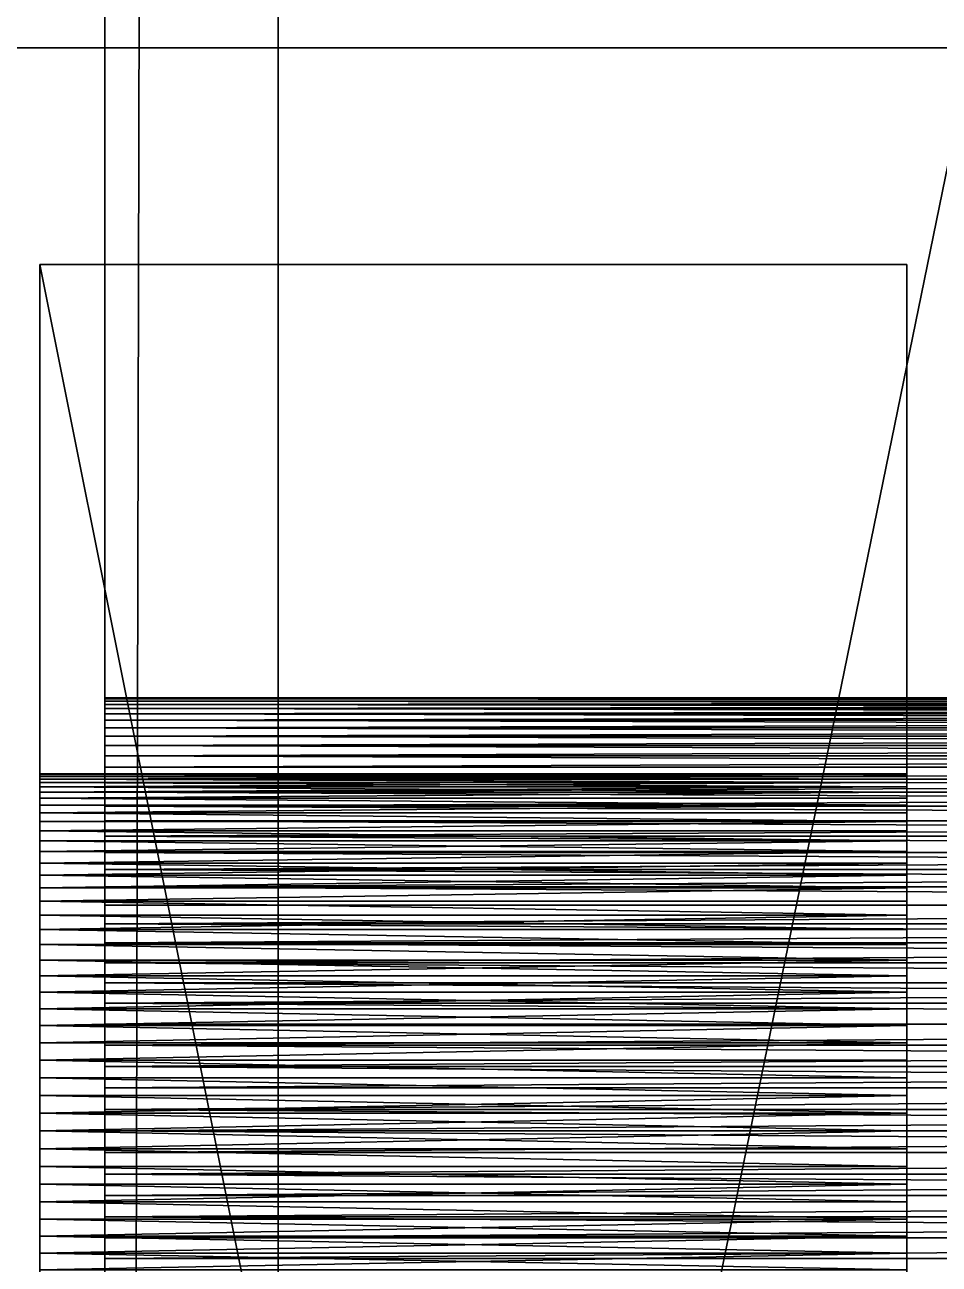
# Model space of a CAD drawing. Header units: millimetres. Extents: x 0 to 520, y -2 to 382.
# Drawn here: x 9.63 to 13.85, y 75.38 to 81.11 of the extents above; entities that cross this region are included whole.
import ezdxf

# ---------------------------------------------------------------- set-up
doc = ezdxf.new("R2010")
doc.units = ezdxf.units.MM

msp = doc.modelspace()

# ---------------------------------------------------------------- linework, layer by layer
at = {"layer": 'BRASS', "color": 52}
for points in [[(0, 380, 98), (10, 10, 98), (10, 370, 98)], [(0, 380, 98), (0, 0, 98), (10, 10, 98)], [(20.5, 20.5, 90), (0, 380, 90), (20.5, 359.5, 90)], [(0, 0, 90), (0, 380, 90), (20.5, 20.5, 90)], [(10, 10, 98), (10, 10, 102.2), (10, 370, 98)], [(10, 370, 98), (10, 10, 102.2), (10, 370, 102.2)], [(10, 370, 102.2), (10, 10, 102.2), (10.8, 369.2, 102.2)], [(10.8, 369.2, 102.2), (10, 10, 102.2), (10.8, 10.8, 102.2)], [(10.8, 10.8, 102.2), (10.8, 10.8, 103), (10.8, 369.2, 102.2)], [(10.8, 369.2, 102.2), (10.8, 10.8, 103), (10.8, 369.2, 103)], [(509.2, 369.2, 103), (10.8, 369.2, 103), (10.8, 10.8, 103)], [(509.2, 369.2, 103), (10.8, 10.8, 103), (509.2, 10.8, 103)], [(9.7, 80, 69), (9.7, 77.1223, 70.7905), (9.7, 77.1812, 70.8479)], [(9.7, 77.1812, 70.8479), (9.7, 77.2371, 70.9082), (9.7, 80, 69)], [(9.7, 80, 69), (9.7, 77.0606, 70.736), (9.7, 77.1223, 70.7905)], [(9.7, 77.2371, 70.9082), (9.7, 77.29, 70.9712), (9.7, 80, 69)], [(9.7, 80, 69), (9.7, 76.9963, 70.6847), (9.7, 77.0606, 70.736)], [(9.7, 77.29, 70.9712), (9.7, 77.3397, 71.0368), (9.7, 80, 69)], [(9.7, 80, 69), (9.7, 76.9295, 70.6367), (9.7, 76.9963, 70.6847)], [(9.7, 77.3397, 71.0368), (9.7, 77.386, 71.1048), (9.7, 80, 69)], [(9.7, 80, 69), (9.7, 76.8604, 70.5921), (9.7, 76.9295, 70.6367)], [(9.7, 77.386, 71.1048), (9.7, 77.4289, 71.175), (9.7, 80, 69)], [(9.7, 80, 69), (9.7, 76.7891, 70.5509), (9.7, 76.8604, 70.5921)], [(9.7, 77.4289, 71.175), (9.7, 77.4683, 71.2473), (9.7, 80, 69)], [(9.7, 80, 69), (9.7, 76.7159, 70.5134), (9.7, 76.7891, 70.5509)], [(9.7, 77.4683, 71.2473), (9.7, 77.504, 71.3214), (9.7, 80, 69)], [(9.7, 80, 69), (9.7, 76.6409, 70.4796), (9.7, 76.7159, 70.5134)], [(9.7, 77.504, 71.3214), (9.7, 77.5359, 71.3972), (9.7, 80, 69)], [(9.7, 80, 69), (9.7, 76.5643, 70.4495), (9.7, 76.6409, 70.4796)], [(9.7, 77.5359, 71.3972), (9.7, 77.5641, 71.4745), (9.7, 80, 69)], [(9.7, 80, 69), (9.7, 76.4863, 70.4233), (9.7, 76.5643, 70.4495)], [(9.7, 77.5641, 71.4745), (9.7, 77.5883, 71.5531), (9.7, 80, 69)], [(9.7, 80, 69), (9.7, 76.4071, 70.401), (9.7, 76.4863, 70.4233)], [(9.7, 77.5883, 71.5531), (9.7, 77.6086, 71.6328), (9.7, 80, 69)], [(9.7, 80, 69), (9.7, 76.3269, 70.3827), (9.7, 76.4071, 70.401)], [(9.7, 77.6086, 71.6328), (9.7, 77.6249, 71.7135), (9.7, 80, 69)], [(9.7, 80, 69), (9.7, 76.2459, 70.3684), (9.7, 76.3269, 70.3827)], [(9.7, 77.6249, 71.7135), (9.7, 77.6372, 71.7948), (9.7, 80, 69)], [(9.7, 80, 69), (9.7, 76.1643, 70.3582), (9.7, 76.2459, 70.3684)], [(9.7, 77.6372, 71.7948), (9.7, 77.6454, 71.8767), (9.7, 80, 69)], [(9.7, 80, 69), (9.7, 76.0822, 70.3521), (9.7, 76.1643, 70.3582)], [(9.7, 77.6454, 71.8767), (9.7, 77.6495, 71.9589), (9.7, 80, 69)], [(9.7, 80, 69), (9.7, 76, 70.35), (9.7, 76.0822, 70.3521)], [(9.7, 77.6495, 71.9589), (9.7, 77.6495, 72.0411), (9.7, 80, 69)], [(9.7, 80, 69), (9.7, 75.9178, 70.3521), (9.7, 76, 70.35)], [(9.7, 77.6495, 72.0411), (9.7, 77.6454, 72.1233), (9.7, 80, 69)], [(9.7, 80, 69), (9.7, 75.8357, 70.3582), (9.7, 75.9178, 70.3521)], [(9.7, 77.6454, 72.1233), (9.7, 77.6372, 72.2052), (9.7, 80, 69)], [(9.7, 80, 69), (9.7, 75.7541, 70.3684), (9.7, 75.8357, 70.3582)], [(9.7, 77.6372, 72.2052), (9.7, 77.6249, 72.2865), (9.7, 80, 69)], [(9.7, 80, 69), (9.7, 75.6731, 70.3827), (9.7, 75.7541, 70.3684)], [(9.7, 77.6249, 72.2865), (9.7, 77.6086, 72.3672), (9.7, 80, 69)], [(9.7, 77.6086, 72.3672), (9.7, 77.5883, 72.4469), (9.7, 80, 69)], [(9.7, 77.5883, 72.4469), (9.7, 77.5641, 72.5255), (9.7, 80, 69)], [(9.7, 77.5641, 72.5255), (9.7, 77.5359, 72.6028), (9.7, 80, 69)], [(9.7, 77.5359, 72.6028), (9.7, 77.504, 72.6786), (9.7, 80, 69)], [(9.7, 75.9178, 73.6479), (9.7, 80, 85), (9.7, 76, 73.65)], [(9.7, 75.8357, 73.6418), (9.7, 80, 85), (9.7, 75.9178, 73.6479)], [(9.7, 77.4683, 72.7527), (9.7, 80, 85), (9.7, 77.504, 72.6786)], [(9.7, 75.7541, 73.6316), (9.7, 80, 85), (9.7, 75.8357, 73.6418)], [(9.7, 77.4289, 72.825), (9.7, 80, 85), (9.7, 77.4683, 72.7527)], [(9.7, 75.6731, 73.6173), (9.7, 80, 85), (9.7, 75.7541, 73.6316)], [(9.7, 77.386, 72.8952), (9.7, 80, 85), (9.7, 77.4289, 72.825)], [(9.7, 75.5929, 73.599), (9.7, 80, 85), (9.7, 75.6731, 73.6173)], [(9.7, 77.3397, 72.9632), (9.7, 80, 85), (9.7, 77.386, 72.8952)], [(9.7, 75.5137, 73.5767), (9.7, 80, 85), (9.7, 75.5929, 73.599)], [(9.7, 77.29, 73.0288), (9.7, 80, 85), (9.7, 77.3397, 72.9632)], [(9.7, 75.4357, 73.5505), (9.7, 80, 85), (9.7, 75.5137, 73.5767)], [(9.7, 77.2371, 73.0918), (9.7, 80, 85), (9.7, 77.29, 73.0288)], [(9.7, 75.3591, 73.5204), (9.7, 80, 85), (9.7, 75.4357, 73.5505)], [(9.7, 77.1812, 73.1521), (9.7, 80, 85), (9.7, 77.2371, 73.0918)], [(9.7, 75.2841, 73.4866), (9.7, 80, 85), (9.7, 75.3591, 73.5204)], [(9.7, 77.1223, 73.2095), (9.7, 80, 85), (9.7, 77.1812, 73.1521)], [(9.7, 75.2109, 73.4491), (9.7, 80, 85), (9.7, 75.2841, 73.4866)], [(9.7, 77.0606, 73.264), (9.7, 80, 85), (9.7, 77.1223, 73.2095)], [(9.7, 75.1396, 73.4079), (9.7, 80, 85), (9.7, 75.2109, 73.4491)], [(9.7, 76.9963, 73.3153), (9.7, 80, 85), (9.7, 77.0606, 73.264)], [(9.7, 76.9295, 73.3633), (9.7, 80, 85), (9.7, 76.9963, 73.3153)], [(9.7, 76.8604, 73.4079), (9.7, 80, 85), (9.7, 76.9295, 73.3633)], [(9.7, 76.7891, 73.4491), (9.7, 80, 85), (9.7, 76.8604, 73.4079)], [(9.7, 76.7159, 73.4866), (9.7, 80, 85), (9.7, 76.7891, 73.4491)], [(9.7, 76.6409, 73.5204), (9.7, 80, 85), (9.7, 76.7159, 73.4866)], [(9.7, 76.5643, 73.5505), (9.7, 80, 85), (9.7, 76.6409, 73.5204)], [(9.7, 76.4863, 73.5767), (9.7, 80, 85), (9.7, 76.5643, 73.5505)], [(9.7, 76.4071, 73.599), (9.7, 80, 85), (9.7, 76.4863, 73.5767)], [(9.7, 76.3269, 73.6173), (9.7, 80, 85), (9.7, 76.4071, 73.599)], [(9.7, 76.2459, 73.6316), (9.7, 80, 85), (9.7, 76.3269, 73.6173)], [(9.7, 76.1643, 73.6418), (9.7, 80, 85), (9.7, 76.2459, 73.6316)], [(9.7, 76.0822, 73.6479), (9.7, 80, 85), (9.7, 76.1643, 73.6418)], [(9.7, 76, 73.65), (9.7, 80, 85), (9.7, 76.0822, 73.6479)], [(9.7, 77.504, 72.6786), (9.7, 80, 85), (9.7, 80, 69)], [(9.7, 80, 69), (9.7, 60, 69), (9.7, 75.6731, 70.3827)], [(9.7, 75.1396, 73.4079), (9.7, 60, 85), (9.7, 80, 85)], [(9.7, 80, 85), (9.7, 60, 85), (13.7, 60, 85)], [(13.7, 80, 85), (9.7, 80, 85), (13.7, 60, 85)], [(9.7, 60, 69), (9.7, 80, 69), (13.7, 60, 69)], [(9.7, 80, 69), (13.7, 80, 69), (13.7, 60, 69)], [(13.7, 80, 85), (13.7, 80, 69), (9.7, 80, 69)], [(13.7, 80, 85), (9.7, 80, 69), (9.7, 80, 85)], [(13.7, 77.1223, 70.7905), (13.7, 80, 69), (13.7, 77.1812, 70.8479)], [(13.7, 77.2371, 70.9082), (13.7, 77.1812, 70.8479), (13.7, 80, 69)], [(13.7, 77.0606, 70.736), (13.7, 80, 69), (13.7, 77.1223, 70.7905)], [(13.7, 77.29, 70.9712), (13.7, 77.2371, 70.9082), (13.7, 80, 69)], [(13.7, 76.9963, 70.6847), (13.7, 80, 69), (13.7, 77.0606, 70.736)], [(13.7, 77.3397, 71.0368), (13.7, 77.29, 70.9712), (13.7, 80, 69)], [(13.7, 76.9295, 70.6367), (13.7, 80, 69), (13.7, 76.9963, 70.6847)], [(13.7, 77.386, 71.1048), (13.7, 77.3397, 71.0368), (13.7, 80, 69)], [(13.7, 76.8604, 70.5921), (13.7, 80, 69), (13.7, 76.9295, 70.6367)], [(13.7, 77.4289, 71.175), (13.7, 77.386, 71.1048), (13.7, 80, 69)], [(13.7, 76.7891, 70.5509), (13.7, 80, 69), (13.7, 76.8604, 70.5921)], [(13.7, 77.4683, 71.2473), (13.7, 77.4289, 71.175), (13.7, 80, 69)], [(13.7, 76.7159, 70.5134), (13.7, 80, 69), (13.7, 76.7891, 70.5509)], [(13.7, 77.504, 71.3214), (13.7, 77.4683, 71.2473), (13.7, 80, 69)], [(13.7, 76.6409, 70.4796), (13.7, 80, 69), (13.7, 76.7159, 70.5134)], [(13.7, 77.5359, 71.3972), (13.7, 77.504, 71.3214), (13.7, 80, 69)], [(13.7, 76.5643, 70.4495), (13.7, 80, 69), (13.7, 76.6409, 70.4796)], [(13.7, 77.5641, 71.4745), (13.7, 77.5359, 71.3972), (13.7, 80, 69)], [(13.7, 76.4863, 70.4233), (13.7, 80, 69), (13.7, 76.5643, 70.4495)], [(13.7, 77.5883, 71.5531), (13.7, 77.5641, 71.4745), (13.7, 80, 69)], [(13.7, 76.4071, 70.401), (13.7, 80, 69), (13.7, 76.4863, 70.4233)], [(13.7, 77.6086, 71.6328), (13.7, 77.5883, 71.5531), (13.7, 80, 69)], [(13.7, 76.3269, 70.3827), (13.7, 80, 69), (13.7, 76.4071, 70.401)], [(13.7, 77.6249, 71.7135), (13.7, 77.6086, 71.6328), (13.7, 80, 69)], [(13.7, 76.2459, 70.3684), (13.7, 80, 69), (13.7, 76.3269, 70.3827)], [(13.7, 77.6372, 71.7948), (13.7, 77.6249, 71.7135), (13.7, 80, 69)], [(13.7, 76.1643, 70.3582), (13.7, 80, 69), (13.7, 76.2459, 70.3684)], [(13.7, 77.6454, 71.8767), (13.7, 77.6372, 71.7948), (13.7, 80, 69)], [(13.7, 76.0822, 70.3521), (13.7, 80, 69), (13.7, 76.1643, 70.3582)], [(13.7, 77.6495, 71.9589), (13.7, 77.6454, 71.8767), (13.7, 80, 69)], [(13.7, 76, 70.35), (13.7, 80, 69), (13.7, 76.0822, 70.3521)], [(13.7, 77.6495, 72.0411), (13.7, 77.6495, 71.9589), (13.7, 80, 69)], [(13.7, 75.9178, 70.3521), (13.7, 80, 69), (13.7, 76, 70.35)], [(13.7, 77.6454, 72.1233), (13.7, 77.6495, 72.0411), (13.7, 80, 69)], [(13.7, 75.8357, 70.3582), (13.7, 80, 69), (13.7, 75.9178, 70.3521)], [(13.7, 77.6372, 72.2052), (13.7, 77.6454, 72.1233), (13.7, 80, 69)], [(13.7, 75.7541, 70.3684), (13.7, 80, 69), (13.7, 75.8357, 70.3582)], [(13.7, 77.6249, 72.2865), (13.7, 77.6372, 72.2052), (13.7, 80, 69)], [(13.7, 75.6731, 70.3827), (13.7, 80, 69), (13.7, 75.7541, 70.3684)], [(13.7, 77.6086, 72.3672), (13.7, 77.6249, 72.2865), (13.7, 80, 69)], [(13.7, 77.5883, 72.4469), (13.7, 77.6086, 72.3672), (13.7, 80, 69)], [(13.7, 77.5641, 72.5255), (13.7, 77.5883, 72.4469), (13.7, 80, 69)], [(13.7, 77.5359, 72.6028), (13.7, 77.5641, 72.5255), (13.7, 80, 69)], [(13.7, 77.504, 72.6786), (13.7, 77.5359, 72.6028), (13.7, 80, 69)], [(13.7, 80, 85), (13.7, 75.9178, 73.6479), (13.7, 76, 73.65)], [(13.7, 80, 85), (13.7, 75.8357, 73.6418), (13.7, 75.9178, 73.6479)], [(13.7, 80, 85), (13.7, 77.4683, 72.7527), (13.7, 77.504, 72.6786)], [(13.7, 80, 85), (13.7, 75.7541, 73.6316), (13.7, 75.8357, 73.6418)], [(13.7, 80, 85), (13.7, 77.4289, 72.825), (13.7, 77.4683, 72.7527)], [(13.7, 80, 85), (13.7, 75.6731, 73.6173), (13.7, 75.7541, 73.6316)], [(13.7, 80, 85), (13.7, 77.386, 72.8952), (13.7, 77.4289, 72.825)], [(13.7, 80, 85), (13.7, 75.5929, 73.599), (13.7, 75.6731, 73.6173)], [(13.7, 80, 85), (13.7, 77.3397, 72.9632), (13.7, 77.386, 72.8952)], [(13.7, 80, 85), (13.7, 75.5137, 73.5767), (13.7, 75.5929, 73.599)], [(13.7, 80, 85), (13.7, 77.29, 73.0288), (13.7, 77.3397, 72.9632)], [(13.7, 80, 85), (13.7, 75.4357, 73.5505), (13.7, 75.5137, 73.5767)], [(13.7, 80, 85), (13.7, 77.2371, 73.0918), (13.7, 77.29, 73.0288)], [(13.7, 80, 85), (13.7, 75.3591, 73.5204), (13.7, 75.4357, 73.5505)], [(13.7, 80, 85), (13.7, 77.1812, 73.1521), (13.7, 77.2371, 73.0918)], [(13.7, 80, 85), (13.7, 75.2841, 73.4866), (13.7, 75.3591, 73.5204)], [(13.7, 80, 85), (13.7, 77.1223, 73.2095), (13.7, 77.1812, 73.1521)], [(13.7, 80, 85), (13.7, 75.2109, 73.4491), (13.7, 75.2841, 73.4866)], [(13.7, 80, 85), (13.7, 77.0606, 73.264), (13.7, 77.1223, 73.2095)], [(13.7, 80, 85), (13.7, 75.1396, 73.4079), (13.7, 75.2109, 73.4491)], [(13.7, 80, 85), (13.7, 76.9963, 73.3153), (13.7, 77.0606, 73.264)], [(13.7, 80, 85), (13.7, 76.9295, 73.3633), (13.7, 76.9963, 73.3153)], [(13.7, 80, 85), (13.7, 76.8604, 73.4079), (13.7, 76.9295, 73.3633)], [(13.7, 80, 85), (13.7, 76.7891, 73.4491), (13.7, 76.8604, 73.4079)], [(13.7, 80, 85), (13.7, 76.7159, 73.4866), (13.7, 76.7891, 73.4491)], [(13.7, 80, 85), (13.7, 76.6409, 73.5204), (13.7, 76.7159, 73.4866)], [(13.7, 80, 85), (13.7, 76.5643, 73.5505), (13.7, 76.6409, 73.5204)], [(13.7, 80, 85), (13.7, 76.4863, 73.5767), (13.7, 76.5643, 73.5505)], [(13.7, 80, 85), (13.7, 76.4071, 73.599), (13.7, 76.4863, 73.5767)], [(13.7, 80, 85), (13.7, 76.3269, 73.6173), (13.7, 76.4071, 73.599)], [(13.7, 80, 85), (13.7, 76.2459, 73.6316), (13.7, 76.3269, 73.6173)], [(13.7, 80, 85), (13.7, 76.1643, 73.6418), (13.7, 76.2459, 73.6316)], [(13.7, 80, 85), (13.7, 76.0822, 73.6479), (13.7, 76.1643, 73.6418)], [(13.7, 80, 85), (13.7, 76, 73.65), (13.7, 76.0822, 73.6479)], [(13.7, 80, 85), (13.7, 77.504, 72.6786), (13.7, 80, 69)], [(13.7, 60, 69), (13.7, 80, 69), (13.7, 75.6731, 70.3827)], [(13.7, 60, 85), (13.7, 75.1396, 73.4079), (13.7, 80, 85)], [(9.7, 77.6454, 71.8767), (13.7, 77.6495, 71.9589), (9.7, 77.6495, 71.9589)], [(9.7, 77.6495, 71.9589), (13.7, 77.6495, 71.9589), (9.7, 77.6495, 72.0411)], [(13.7, 77.6454, 71.8767), (13.7, 77.6495, 71.9589), (9.7, 77.6454, 71.8767)], [(13.7, 77.6495, 71.9589), (13.7, 77.6495, 72.0411), (9.7, 77.6495, 72.0411)], [(9.7, 77.6495, 72.0411), (13.7, 77.6454, 72.1233), (9.7, 77.6454, 72.1233)], [(13.7, 77.6495, 72.0411), (13.7, 77.6454, 72.1233), (9.7, 77.6495, 72.0411)], [(9.7, 77.6372, 71.7948), (13.7, 77.6454, 71.8767), (9.7, 77.6454, 71.8767)], [(13.7, 77.6372, 71.7948), (13.7, 77.6454, 71.8767), (9.7, 77.6372, 71.7948)], [(9.7, 77.6454, 72.1233), (13.7, 77.6454, 72.1233), (9.7, 77.6372, 72.2052)], [(13.7, 77.6454, 72.1233), (13.7, 77.6372, 72.2052), (9.7, 77.6372, 72.2052)], [(9.7, 77.6249, 71.7135), (13.7, 77.6372, 71.7948), (9.7, 77.6372, 71.7948)], [(13.7, 77.6249, 71.7135), (13.7, 77.6372, 71.7948), (9.7, 77.6249, 71.7135)], [(9.7, 77.6372, 72.2052), (13.7, 77.6249, 72.2865), (9.7, 77.6249, 72.2865)], [(13.7, 77.6372, 72.2052), (13.7, 77.6249, 72.2865), (9.7, 77.6372, 72.2052)], [(9.7, 77.6086, 71.6328), (13.7, 77.6086, 71.6328), (9.7, 77.6249, 71.7135)], [(13.7, 77.6086, 71.6328), (13.7, 77.6249, 71.7135), (9.7, 77.6249, 71.7135)], [(9.7, 77.6249, 72.2865), (13.7, 77.6086, 72.3672), (9.7, 77.6086, 72.3672)], [(13.7, 77.6249, 72.2865), (13.7, 77.6086, 72.3672), (9.7, 77.6249, 72.2865)], [(13.7, 77.5883, 71.5531), (13.7, 77.6086, 71.6328), (9.7, 77.5883, 71.5531)], [(9.7, 77.5883, 71.5531), (13.7, 77.6086, 71.6328), (9.7, 77.6086, 71.6328)], [(9.7, 77.6086, 72.3672), (13.7, 77.5883, 72.4469), (9.7, 77.5883, 72.4469)], [(13.7, 77.6086, 72.3672), (13.7, 77.5883, 72.4469), (9.7, 77.6086, 72.3672)], [(13.7, 77.5641, 71.4745), (13.7, 77.5883, 71.5531), (9.7, 77.5641, 71.4745)], [(9.7, 77.5641, 71.4745), (13.7, 77.5883, 71.5531), (9.7, 77.5883, 71.5531)], [(9.7, 77.5883, 72.4469), (13.7, 77.5641, 72.5255), (9.7, 77.5641, 72.5255)], [(13.7, 77.5883, 72.4469), (13.7, 77.5641, 72.5255), (9.7, 77.5883, 72.4469)], [(13.7, 77.5359, 71.3972), (13.7, 77.5641, 71.4745), (9.7, 77.5359, 71.3972)], [(9.7, 77.5359, 71.3972), (13.7, 77.5641, 71.4745), (9.7, 77.5641, 71.4745)], [(9.7, 77.5641, 72.5255), (13.7, 77.5641, 72.5255), (9.7, 77.5359, 72.6028)], [(13.7, 77.5641, 72.5255), (13.7, 77.5359, 72.6028), (9.7, 77.5359, 72.6028)], [(9.7, 77.504, 71.3214), (13.7, 77.504, 71.3214), (9.7, 77.5359, 71.3972)], [(13.7, 77.504, 71.3214), (13.7, 77.5359, 71.3972), (9.7, 77.5359, 71.3972)], [(9.7, 77.5359, 72.6028), (13.7, 77.504, 72.6786), (9.7, 77.504, 72.6786)], [(13.7, 77.5359, 72.6028), (13.7, 77.504, 72.6786), (9.7, 77.5359, 72.6028)], [(9.7, 77.4683, 71.2473), (13.7, 77.504, 71.3214), (9.7, 77.504, 71.3214)], [(13.7, 77.4683, 71.2473), (13.7, 77.504, 71.3214), (9.7, 77.4683, 71.2473)], [(9.7, 77.504, 72.6786), (13.7, 77.504, 72.6786), (9.7, 77.4683, 72.7527)], [(13.7, 77.504, 72.6786), (13.7, 77.4683, 72.7527), (9.7, 77.4683, 72.7527)], [(9.7, 77.4289, 71.175), (13.7, 77.4289, 71.175), (9.7, 77.4683, 71.2473)], [(13.7, 77.4289, 71.175), (13.7, 77.4683, 71.2473), (9.7, 77.4683, 71.2473)], [(9.7, 77.4683, 72.7527), (13.7, 77.4289, 72.825), (9.7, 77.4289, 72.825)], [(13.7, 77.4683, 72.7527), (13.7, 77.4289, 72.825), (9.7, 77.4683, 72.7527)], [(9.7, 77.386, 71.1048), (13.7, 77.4289, 71.175), (9.7, 77.4289, 71.175)], [(13.7, 77.386, 71.1048), (13.7, 77.4289, 71.175), (9.7, 77.386, 71.1048)], [(9.7, 77.4289, 72.825), (13.7, 77.4289, 72.825), (9.7, 77.386, 72.8952)], [(13.7, 77.4289, 72.825), (13.7, 77.386, 72.8952), (9.7, 77.386, 72.8952)], [(9.7, 77.3397, 71.0368), (13.7, 77.3397, 71.0368), (9.7, 77.386, 71.1048)], [(13.7, 77.3397, 71.0368), (13.7, 77.386, 71.1048), (9.7, 77.386, 71.1048)], [(9.7, 77.386, 72.8952), (13.7, 77.3397, 72.9632), (9.7, 77.3397, 72.9632)], [(13.7, 77.386, 72.8952), (13.7, 77.3397, 72.9632), (9.7, 77.386, 72.8952)], [(9.7, 77.29, 70.9712), (13.7, 77.3397, 71.0368), (9.7, 77.3397, 71.0368)], [(13.7, 77.29, 70.9712), (13.7, 77.3397, 71.0368), (9.7, 77.29, 70.9712)], [(9.7, 77.3397, 72.9632), (13.7, 77.29, 73.0288), (9.7, 77.29, 73.0288)], [(13.7, 77.3397, 72.9632), (13.7, 77.29, 73.0288), (9.7, 77.3397, 72.9632)], [(9.7, 77.2371, 70.9082), (13.7, 77.29, 70.9712), (9.7, 77.29, 70.9712)], [(13.7, 77.2371, 70.9082), (13.7, 77.29, 70.9712), (9.7, 77.2371, 70.9082)], [(9.7, 77.29, 73.0288), (13.7, 77.29, 73.0288), (9.7, 77.2371, 73.0918)], [(13.7, 77.29, 73.0288), (13.7, 77.2371, 73.0918), (9.7, 77.2371, 73.0918)], [(9.7, 77.1812, 70.8479), (13.7, 77.2371, 70.9082), (9.7, 77.2371, 70.9082)], [(13.7, 77.1812, 70.8479), (13.7, 77.2371, 70.9082), (9.7, 77.1812, 70.8479)], [(9.7, 77.2371, 73.0918), (13.7, 77.1812, 73.1521), (9.7, 77.1812, 73.1521)], [(13.7, 77.2371, 73.0918), (13.7, 77.1812, 73.1521), (9.7, 77.2371, 73.0918)], [(9.7, 77.1223, 70.7905), (13.7, 77.1812, 70.8479), (9.7, 77.1812, 70.8479)], [(13.7, 77.1223, 70.7905), (13.7, 77.1812, 70.8479), (9.7, 77.1223, 70.7905)], [(9.7, 77.1812, 73.1521), (13.7, 77.1223, 73.2095), (9.7, 77.1223, 73.2095)], [(13.7, 77.1812, 73.1521), (13.7, 77.1223, 73.2095), (9.7, 77.1812, 73.1521)], [(9.7, 77.0606, 70.736), (13.7, 77.1223, 70.7905), (9.7, 77.1223, 70.7905)], [(13.7, 77.0606, 70.736), (13.7, 77.1223, 70.7905), (9.7, 77.0606, 70.736)], [(9.7, 77.1223, 73.2095), (13.7, 77.1223, 73.2095), (9.7, 77.0606, 73.264)], [(13.7, 77.1223, 73.2095), (13.7, 77.0606, 73.264), (9.7, 77.0606, 73.264)], [(9.7, 76.9963, 70.6847), (13.7, 76.9963, 70.6847), (9.7, 77.0606, 70.736)], [(13.7, 76.9963, 70.6847), (13.7, 77.0606, 70.736), (9.7, 77.0606, 70.736)], [(13.7, 77.0606, 73.264), (13.7, 76.9963, 73.3153), (9.7, 77.0606, 73.264)], [(9.7, 77.0606, 73.264), (13.7, 76.9963, 73.3153), (9.7, 76.9963, 73.3153)], [(9.7, 76.9295, 70.6367), (13.7, 76.9963, 70.6847), (9.7, 76.9963, 70.6847)], [(13.7, 76.9295, 70.6367), (13.7, 76.9963, 70.6847), (9.7, 76.9295, 70.6367)], [(13.7, 76.9963, 73.3153), (13.7, 76.9295, 73.3633), (9.7, 76.9963, 73.3153)], [(9.7, 76.9963, 73.3153), (13.7, 76.9295, 73.3633), (9.7, 76.9295, 73.3633)], [(9.7, 76.8604, 70.5921), (13.7, 76.8604, 70.5921), (9.7, 76.9295, 70.6367)], [(13.7, 76.8604, 70.5921), (13.7, 76.9295, 70.6367), (9.7, 76.9295, 70.6367)], [(13.7, 76.9295, 73.3633), (13.7, 76.8604, 73.4079), (9.7, 76.9295, 73.3633)], [(9.7, 76.9295, 73.3633), (13.7, 76.8604, 73.4079), (9.7, 76.8604, 73.4079)], [(9.7, 76.7891, 70.5509), (13.7, 76.7891, 70.5509), (9.7, 76.8604, 70.5921)], [(13.7, 76.7891, 70.5509), (13.7, 76.8604, 70.5921), (9.7, 76.8604, 70.5921)], [(13.7, 76.8604, 73.4079), (13.7, 76.7891, 73.4491), (9.7, 76.8604, 73.4079)], [(9.7, 76.8604, 73.4079), (13.7, 76.7891, 73.4491), (9.7, 76.7891, 73.4491)], [(13.7, 76.7159, 70.5134), (13.7, 76.7891, 70.5509), (9.7, 76.7159, 70.5134)], [(9.7, 76.7159, 70.5134), (13.7, 76.7891, 70.5509), (9.7, 76.7891, 70.5509)], [(13.7, 76.7891, 73.4491), (13.7, 76.7159, 73.4866), (9.7, 76.7891, 73.4491)], [(9.7, 76.7891, 73.4491), (13.7, 76.7159, 73.4866), (9.7, 76.7159, 73.4866)], [(9.7, 76.6409, 70.4796), (13.7, 76.6409, 70.4796), (9.7, 76.7159, 70.5134)], [(13.7, 76.6409, 70.4796), (13.7, 76.7159, 70.5134), (9.7, 76.7159, 70.5134)], [(9.7, 76.7159, 73.4866), (13.7, 76.7159, 73.4866), (9.7, 76.6409, 73.5204)], [(13.7, 76.7159, 73.4866), (13.7, 76.6409, 73.5204), (9.7, 76.6409, 73.5204)], [(13.7, 76.5643, 70.4495), (13.7, 76.6409, 70.4796), (9.7, 76.5643, 70.4495)], [(9.7, 76.5643, 70.4495), (13.7, 76.6409, 70.4796), (9.7, 76.6409, 70.4796)], [(13.7, 76.6409, 73.5204), (13.7, 76.5643, 73.5505), (9.7, 76.6409, 73.5204)], [(9.7, 76.6409, 73.5204), (13.7, 76.5643, 73.5505), (9.7, 76.5643, 73.5505)], [(13.7, 76.4863, 70.4233), (13.7, 76.5643, 70.4495), (9.7, 76.4863, 70.4233)], [(9.7, 76.4863, 70.4233), (13.7, 76.5643, 70.4495), (9.7, 76.5643, 70.4495)], [(13.7, 76.5643, 73.5505), (13.7, 76.4863, 73.5767), (9.7, 76.5643, 73.5505)], [(9.7, 76.5643, 73.5505), (13.7, 76.4863, 73.5767), (9.7, 76.4863, 73.5767)], [(13.7, 76.4071, 70.401), (13.7, 76.4863, 70.4233), (9.7, 76.4071, 70.401)], [(9.7, 76.4071, 70.401), (13.7, 76.4863, 70.4233), (9.7, 76.4863, 70.4233)], [(13.7, 76.4863, 73.5767), (13.7, 76.4071, 73.599), (9.7, 76.4863, 73.5767)], [(9.7, 76.4863, 73.5767), (13.7, 76.4071, 73.599), (9.7, 76.4071, 73.599)], [(13.7, 76.3269, 70.3827), (13.7, 76.4071, 70.401), (9.7, 76.3269, 70.3827)], [(9.7, 76.3269, 70.3827), (13.7, 76.4071, 70.401), (9.7, 76.4071, 70.401)], [(9.7, 76.4071, 73.599), (13.7, 76.4071, 73.599), (9.7, 76.3269, 73.6173)], [(13.7, 76.4071, 73.599), (13.7, 76.3269, 73.6173), (9.7, 76.3269, 73.6173)], [(9.7, 76.2459, 70.3684), (13.7, 76.2459, 70.3684), (9.7, 76.3269, 70.3827)], [(13.7, 76.2459, 70.3684), (13.7, 76.3269, 70.3827), (9.7, 76.3269, 70.3827)], [(13.7, 76.3269, 73.6173), (13.7, 76.2459, 73.6316), (9.7, 76.3269, 73.6173)], [(9.7, 76.3269, 73.6173), (13.7, 76.2459, 73.6316), (9.7, 76.2459, 73.6316)], [(9.7, 76.1643, 70.3582), (13.7, 76.1643, 70.3582), (9.7, 76.2459, 70.3684)], [(13.7, 76.1643, 70.3582), (13.7, 76.2459, 70.3684), (9.7, 76.2459, 70.3684)], [(13.7, 76.2459, 73.6316), (13.7, 76.1643, 73.6418), (9.7, 76.2459, 73.6316)], [(9.7, 76.2459, 73.6316), (13.7, 76.1643, 73.6418), (9.7, 76.1643, 73.6418)], [(13.7, 76.0822, 70.3521), (13.7, 76.1643, 70.3582), (9.7, 76.0822, 70.3521)], [(9.7, 76.0822, 70.3521), (13.7, 76.1643, 70.3582), (9.7, 76.1643, 70.3582)], [(9.7, 76.1643, 73.6418), (13.7, 76.0822, 73.6479), (9.7, 76.0822, 73.6479)], [(13.7, 76.1643, 73.6418), (13.7, 76.0822, 73.6479), (9.7, 76.1643, 73.6418)], [(13.7, 76, 70.35), (13.7, 76.0822, 70.3521), (9.7, 76, 70.35)], [(9.7, 76, 70.35), (13.7, 76.0822, 70.3521), (9.7, 76.0822, 70.3521)], [(9.7, 76.0822, 73.6479), (13.7, 76, 73.65), (9.7, 76, 73.65)], [(13.7, 76.0822, 73.6479), (13.7, 76, 73.65), (9.7, 76.0822, 73.6479)], [(13.7, 76, 73.65), (13.7, 75.9178, 73.6479), (9.7, 76, 73.65)], [(9.7, 76, 73.65), (13.7, 75.9178, 73.6479), (9.7, 75.9178, 73.6479)], [(13.7, 75.9178, 70.3521), (13.7, 76, 70.35), (9.7, 75.9178, 70.3521)], [(9.7, 75.9178, 70.3521), (13.7, 76, 70.35), (9.7, 76, 70.35)], [(9.7, 75.9178, 73.6479), (13.7, 75.8357, 73.6418), (9.7, 75.8357, 73.6418)], [(13.7, 75.9178, 73.6479), (13.7, 75.8357, 73.6418), (9.7, 75.9178, 73.6479)], [(9.7, 75.8357, 70.3582), (13.7, 75.8357, 70.3582), (9.7, 75.9178, 70.3521)], [(13.7, 75.8357, 70.3582), (13.7, 75.9178, 70.3521), (9.7, 75.9178, 70.3521)], [(9.7, 75.8357, 73.6418), (13.7, 75.7541, 73.6316), (9.7, 75.7541, 73.6316)], [(13.7, 75.8357, 73.6418), (13.7, 75.7541, 73.6316), (9.7, 75.8357, 73.6418)], [(9.7, 75.7541, 70.3684), (13.7, 75.7541, 70.3684), (9.7, 75.8357, 70.3582)], [(13.7, 75.7541, 70.3684), (13.7, 75.8357, 70.3582), (9.7, 75.8357, 70.3582)], [(9.7, 75.7541, 73.6316), (13.7, 75.6731, 73.6173), (9.7, 75.6731, 73.6173)], [(13.7, 75.7541, 73.6316), (13.7, 75.6731, 73.6173), (9.7, 75.7541, 73.6316)], [(9.7, 75.6731, 70.3827), (13.7, 75.7541, 70.3684), (9.7, 75.7541, 70.3684)], [(13.7, 75.6731, 70.3827), (13.7, 75.7541, 70.3684), (9.7, 75.6731, 70.3827)], [(9.7, 75.6731, 70.3827), (9.7, 64.3269, 70.3827), (9.7, 75.5929, 70.401)], [(9.7, 75.6731, 70.3827), (9.7, 60, 69), (9.7, 64.3269, 70.3827)], [(9.7, 75.6731, 73.6173), (13.7, 75.5929, 73.599), (9.7, 75.5929, 73.599)], [(13.7, 75.6731, 73.6173), (13.7, 75.5929, 73.599), (9.7, 75.6731, 73.6173)], [(9.7, 75.5929, 70.401), (13.7, 75.5929, 70.401), (9.7, 75.6731, 70.3827)], [(13.7, 75.5929, 70.401), (13.7, 75.6731, 70.3827), (9.7, 75.6731, 70.3827)], [(13.7, 64.3269, 70.3827), (13.7, 75.6731, 70.3827), (13.7, 75.5929, 70.401)], [(13.7, 60, 69), (13.7, 75.6731, 70.3827), (13.7, 64.3269, 70.3827)], [(9.7, 75.5929, 70.401), (9.7, 64.4071, 70.401), (9.7, 75.5137, 70.4233)], [(9.7, 75.5929, 70.401), (9.7, 64.3269, 70.3827), (9.7, 64.4071, 70.401)], [(9.7, 75.5929, 73.599), (13.7, 75.5137, 73.5767), (9.7, 75.5137, 73.5767)], [(13.7, 75.5929, 73.599), (13.7, 75.5137, 73.5767), (9.7, 75.5929, 73.599)], [(9.7, 75.5137, 70.4233), (13.7, 75.5929, 70.401), (9.7, 75.5929, 70.401)], [(13.7, 75.5137, 70.4233), (13.7, 75.5929, 70.401), (9.7, 75.5137, 70.4233)], [(13.7, 64.4071, 70.401), (13.7, 75.5929, 70.401), (13.7, 75.5137, 70.4233)], [(13.7, 64.3269, 70.3827), (13.7, 75.5929, 70.401), (13.7, 64.4071, 70.401)], [(9.7, 75.5137, 70.4233), (9.7, 64.5643, 70.4495), (9.7, 75.4357, 70.4495)], [(9.7, 75.5137, 70.4233), (9.7, 64.4863, 70.4233), (9.7, 64.5643, 70.4495)], [(9.7, 75.5137, 70.4233), (9.7, 64.4071, 70.401), (9.7, 64.4863, 70.4233)], [(9.7, 75.5137, 73.5767), (13.7, 75.4357, 73.5505), (9.7, 75.4357, 73.5505)], [(13.7, 75.5137, 73.5767), (13.7, 75.4357, 73.5505), (9.7, 75.5137, 73.5767)], [(13.7, 75.4357, 70.4495), (13.7, 75.5137, 70.4233), (9.7, 75.4357, 70.4495)], [(9.7, 75.4357, 70.4495), (13.7, 75.5137, 70.4233), (9.7, 75.5137, 70.4233)], [(13.7, 64.5643, 70.4495), (13.7, 75.5137, 70.4233), (13.7, 75.4357, 70.4495)], [(13.7, 64.4863, 70.4233), (13.7, 75.5137, 70.4233), (13.7, 64.5643, 70.4495)], [(13.7, 64.4071, 70.401), (13.7, 75.5137, 70.4233), (13.7, 64.4863, 70.4233)], [(9.7, 75.4357, 70.4495), (9.7, 64.5643, 70.4495), (9.7, 75.3591, 70.4796)], [(9.7, 75.4357, 73.5505), (13.7, 75.3591, 73.5204), (9.7, 75.3591, 73.5204)], [(13.7, 75.4357, 73.5505), (13.7, 75.3591, 73.5204), (9.7, 75.4357, 73.5505)], [(13.7, 75.3591, 70.4796), (13.7, 75.4357, 70.4495), (9.7, 75.3591, 70.4796)], [(9.7, 75.3591, 70.4796), (13.7, 75.4357, 70.4495), (9.7, 75.4357, 70.4495)], [(13.7, 64.5643, 70.4495), (13.7, 75.4357, 70.4495), (13.7, 75.3591, 70.4796)]]:
    msp.add_3dface(points, dxfattribs=at)
at = {"layer": 'STEEL', "color": 8}
for points in [[(24, 77.9994, 71.9501), (10, 77.9944, 71.8505), (10, 77.9994, 71.9501)], [(24, 77.9994, 71.9501), (24, 77.9944, 71.8505), (10, 77.9944, 71.8505)], [(24, 77.9994, 72.0499), (10, 77.9994, 71.9501), (10, 77.9994, 72.0499)], [(24, 77.9994, 72.0499), (24, 77.9994, 71.9501), (10, 77.9994, 71.9501)], [(24, 77.9944, 72.1495), (10, 77.9994, 72.0499), (10, 77.9944, 72.1495)], [(24, 77.9944, 72.1495), (24, 77.9994, 72.0499), (10, 77.9994, 72.0499)], [(10, 77.9994, 72.0499), (10, 77.8617, 72.7307), (10, 77.9944, 72.1495)], [(10, 77.9994, 72.0499), (10, 77.7797, 72.9124), (10, 77.8617, 72.7307)], [(10, 77.9994, 71.9501), (10, 77.7797, 72.9124), (10, 77.9994, 72.0499)], [(10, 77.9944, 71.8505), (10, 74.1041, 72.637), (10, 77.9994, 71.9501)], [(10, 77.9994, 71.9501), (10, 74.5683, 73.3965), (10, 77.7797, 72.9124)], [(10, 74.1041, 72.637), (10, 74.5683, 73.3965), (10, 77.9994, 71.9501)], [(24, 77.9845, 71.7513), (10, 77.9845, 71.7513), (10, 77.9944, 71.8505)], [(24, 77.9944, 71.8505), (24, 77.9845, 71.7513), (10, 77.9944, 71.8505)], [(24, 77.9845, 72.2487), (10, 77.9944, 72.1495), (10, 77.9845, 72.2487)], [(24, 77.9845, 72.2487), (24, 77.9944, 72.1495), (10, 77.9944, 72.1495)], [(10, 77.9944, 72.1495), (10, 77.8617, 72.7307), (10, 77.9845, 72.2487)], [(10, 77.9845, 71.7513), (10, 74.1041, 72.637), (10, 77.9944, 71.8505)], [(24, 77.9845, 71.7513), (10, 77.9696, 71.6527), (10, 77.9845, 71.7513)], [(24, 77.9845, 71.7513), (24, 77.9696, 71.6527), (10, 77.9696, 71.6527)], [(24, 77.9696, 72.3473), (10, 77.9845, 72.2487), (10, 77.9696, 72.3473)], [(24, 77.9696, 72.3473), (24, 77.9845, 72.2487), (10, 77.9845, 72.2487)], [(10, 77.9499, 71.555), (10, 77.9845, 71.7513), (10, 77.9696, 71.6527)], [(10, 77.9845, 72.2487), (10, 77.8617, 72.7307), (10, 77.9696, 72.3473)], [(10, 77.9499, 71.555), (10, 74.1041, 72.637), (10, 77.9845, 71.7513)], [(24, 77.9696, 71.6527), (24, 77.9499, 71.555), (10, 77.9499, 71.555)], [(24, 77.9696, 71.6527), (10, 77.9499, 71.555), (10, 77.9696, 71.6527)], [(24, 77.9499, 72.445), (10, 77.9696, 72.3473), (10, 77.9499, 72.445)], [(24, 77.9499, 72.445), (24, 77.9696, 72.3473), (10, 77.9696, 72.3473)], [(10, 77.9696, 72.3473), (10, 77.9252, 72.5417), (10, 77.9499, 72.445)], [(10, 77.9696, 72.3473), (10, 77.8959, 72.637), (10, 77.9252, 72.5417)], [(10, 77.9696, 72.3473), (10, 77.8617, 72.7307), (10, 77.8959, 72.637)], [(24, 77.9499, 71.555), (24, 77.9252, 71.4583), (10, 77.9252, 71.4583)], [(24, 77.9499, 71.555), (10, 77.9252, 71.4583), (10, 77.9499, 71.555)], [(24, 77.9252, 72.5417), (10, 77.9499, 72.445), (10, 77.9252, 72.5417)], [(24, 77.9252, 72.5417), (24, 77.9499, 72.445), (10, 77.9499, 72.445)], [(10, 77.823, 71.1774), (10, 77.9499, 71.555), (10, 77.8617, 71.2693)], [(10, 77.8617, 71.2693), (10, 77.9499, 71.555), (10, 77.8959, 71.363)], [(10, 77.8959, 71.363), (10, 77.9499, 71.555), (10, 77.9252, 71.4583)], [(10, 77.823, 71.1774), (10, 74.1041, 72.637), (10, 77.9499, 71.555)], [(24, 77.9252, 71.4583), (24, 77.8959, 71.363), (10, 77.8959, 71.363)], [(24, 77.9252, 71.4583), (10, 77.8959, 71.363), (10, 77.9252, 71.4583)], [(24, 77.8959, 72.637), (10, 77.9252, 72.5417), (10, 77.8959, 72.637)], [(24, 77.8959, 72.637), (24, 77.9252, 72.5417), (10, 77.9252, 72.5417)], [(24, 77.8959, 71.363), (24, 77.8617, 71.2693), (10, 77.8617, 71.2693)], [(24, 77.8959, 71.363), (10, 77.8617, 71.2693), (10, 77.8959, 71.363)], [(24, 77.8617, 72.7307), (10, 77.8959, 72.637), (10, 77.8617, 72.7307)], [(24, 77.8617, 72.7307), (24, 77.8959, 72.637), (10, 77.8959, 72.637)], [(24, 77.823, 71.1774), (10, 77.823, 71.1774), (10, 77.8617, 71.2693)], [(24, 77.8617, 71.2693), (24, 77.823, 71.1774), (10, 77.8617, 71.2693)], [(24, 77.8617, 72.7307), (10, 77.8617, 72.7307), (10, 77.823, 72.8226)], [(24, 77.823, 72.8226), (24, 77.8617, 72.7307), (10, 77.823, 72.8226)], [(10, 77.8617, 72.7307), (10, 77.7797, 72.9124), (10, 77.823, 72.8226)], [(24, 77.823, 71.1774), (10, 77.7797, 71.0876), (10, 77.823, 71.1774)], [(24, 77.823, 71.1774), (24, 77.7797, 71.0876), (10, 77.7797, 71.0876)], [(24, 77.7797, 72.9124), (10, 77.823, 72.8226), (10, 77.7797, 72.9124)], [(24, 77.7797, 72.9124), (24, 77.823, 72.8226), (10, 77.823, 72.8226)], [(10, 77.7321, 71), (10, 77.823, 71.1774), (10, 77.7797, 71.0876)], [(10, 77.7321, 71), (10, 74.1041, 72.637), (10, 77.823, 71.1774)], [(24, 77.7797, 71.0876), (10, 77.7321, 71), (10, 77.7797, 71.0876)], [(24, 77.7797, 71.0876), (24, 77.7321, 71), (10, 77.7321, 71)], [(24, 77.7321, 73), (10, 77.7797, 72.9124), (10, 77.7321, 73)], [(24, 77.7321, 73), (24, 77.7797, 72.9124), (10, 77.7797, 72.9124)], [(10, 77.7797, 72.9124), (10, 77.6801, 73.0851), (10, 77.7321, 73)], [(10, 77.7797, 72.9124), (10, 77.6239, 73.1675), (10, 77.6801, 73.0851)], [(10, 77.7797, 72.9124), (10, 74.5683, 73.3965), (10, 77.6239, 73.1675)], [(24, 77.7321, 71), (10, 77.6801, 70.9149), (10, 77.7321, 71)], [(24, 77.7321, 71), (24, 77.6801, 70.9149), (10, 77.6801, 70.9149)], [(24, 77.6801, 73.0851), (10, 77.7321, 73), (10, 77.6801, 73.0851)], [(24, 77.6801, 73.0851), (24, 77.7321, 73), (10, 77.7321, 73)], [(10, 77.6801, 70.9149), (10, 74.0748, 71.4583), (10, 77.7321, 71)], [(10, 74.0748, 71.4583), (10, 74.1041, 72.637), (10, 77.7321, 71)], [(24, 77.6801, 70.9149), (10, 77.6239, 70.8325), (10, 77.6801, 70.9149)], [(24, 77.6801, 70.9149), (24, 77.6239, 70.8325), (10, 77.6239, 70.8325)], [(24, 77.6801, 73.0851), (10, 77.6801, 73.0851), (10, 77.6239, 73.1675)], [(24, 77.6239, 73.1675), (24, 77.6801, 73.0851), (10, 77.6239, 73.1675)], [(10, 77.6239, 70.8325), (10, 74.0748, 71.4583), (10, 77.6801, 70.9149)], [(24, 77.6239, 70.8325), (10, 77.5637, 70.753), (10, 77.6239, 70.8325)], [(24, 77.6239, 70.8325), (24, 77.5637, 70.753), (10, 77.5637, 70.753)], [(24, 77.5637, 73.247), (10, 77.6239, 73.1675), (10, 77.5637, 73.247)], [(24, 77.5637, 73.247), (24, 77.6239, 73.1675), (10, 77.6239, 73.1675)], [(10, 77.6239, 73.1675), (10, 77.2856, 73.5321), (10, 77.5637, 73.247)], [(10, 77.6239, 73.1675), (10, 77.2076, 73.5943), (10, 77.2856, 73.5321)], [(10, 77.5637, 70.753), (10, 74.0748, 71.4583), (10, 77.6239, 70.8325)], [(10, 77.6239, 73.1675), (10, 74.5683, 73.3965), (10, 77.2076, 73.5943)], [(24, 77.5637, 70.753), (10, 77.4996, 70.6766), (10, 77.5637, 70.753)], [(24, 77.5637, 70.753), (24, 77.4996, 70.6766), (10, 77.4996, 70.6766)], [(24, 77.4996, 73.3234), (10, 77.5637, 73.247), (10, 77.4996, 73.3234)], [(24, 77.4996, 73.3234), (24, 77.5637, 73.247), (10, 77.5637, 73.247)], [(10, 77.5637, 73.247), (10, 77.2856, 73.5321), (10, 77.4996, 73.3234)], [(10, 77.4996, 70.6766), (10, 74.0748, 71.4583), (10, 77.5637, 70.753)], [(24, 77.4317, 70.6035), (10, 77.4317, 70.6035), (10, 77.4996, 70.6766)], [(24, 77.4996, 70.6766), (24, 77.4317, 70.6035), (10, 77.4996, 70.6766)], [(24, 77.4317, 73.3965), (10, 77.4996, 73.3234), (10, 77.4317, 73.3965)], [(24, 77.4317, 73.3965), (24, 77.4996, 73.3234), (10, 77.4996, 73.3234)], [(10, 77.4996, 73.3234), (10, 77.2856, 73.5321), (10, 77.4317, 73.3965)], [(10, 77.4317, 70.6035), (10, 74.0748, 71.4583), (10, 77.4996, 70.6766)], [(24, 77.3603, 70.5339), (10, 77.3603, 70.5339), (10, 77.4317, 70.6035)], [(24, 77.4317, 70.6035), (24, 77.3603, 70.5339), (10, 77.4317, 70.6035)], [(24, 77.4317, 73.3965), (10, 77.4317, 73.3965), (10, 77.3603, 73.4661)], [(24, 77.3603, 73.4661), (24, 77.4317, 73.3965), (10, 77.3603, 73.4661)], [(10, 77.3603, 70.5339), (10, 77.2076, 70.4057), (10, 77.4317, 70.6035)], [(10, 77.4317, 73.3965), (10, 77.2856, 73.5321), (10, 77.3603, 73.4661)], [(10, 77.2076, 70.4057), (10, 74.0748, 71.4583), (10, 77.4317, 70.6035)], [(24, 77.2856, 70.4679), (10, 77.2856, 70.4679), (10, 77.3603, 70.5339)], [(24, 77.3603, 70.5339), (24, 77.2856, 70.4679), (10, 77.3603, 70.5339)], [(24, 77.2856, 73.5321), (24, 77.3603, 73.4661), (10, 77.3603, 73.4661)], [(24, 77.2856, 73.5321), (10, 77.3603, 73.4661), (10, 77.2856, 73.5321)], [(10, 77.2856, 70.4679), (10, 77.2076, 70.4057), (10, 77.3603, 70.5339)], [(24, 77.2856, 70.4679), (10, 77.2076, 70.4057), (10, 77.2856, 70.4679)], [(24, 77.2856, 70.4679), (24, 77.2076, 70.4057), (10, 77.2076, 70.4057)], [(24, 77.2076, 73.5943), (24, 77.2856, 73.5321), (10, 77.2856, 73.5321)], [(24, 77.2076, 73.5943), (10, 77.2856, 73.5321), (10, 77.2076, 73.5943)], [(24, 77.2076, 70.4057), (10, 77.1266, 70.3475), (10, 77.2076, 70.4057)], [(24, 77.2076, 70.4057), (24, 77.1266, 70.3475), (10, 77.1266, 70.3475)], [(24, 77.1266, 73.6525), (24, 77.2076, 73.5943), (10, 77.2076, 73.5943)], [(24, 77.1266, 73.6525), (10, 77.2076, 73.5943), (10, 77.1266, 73.6525)], [(10, 77.1266, 70.3475), (10, 76.8678, 70.1981), (10, 77.2076, 70.4057)], [(10, 77.2076, 73.5943), (10, 77.0429, 73.7066), (10, 77.1266, 73.6525)], [(10, 76.8678, 70.1981), (10, 74.0748, 71.4583), (10, 77.2076, 70.4057)], [(10, 77.2076, 73.5943), (10, 75.9003, 73.9975), (10, 77.0429, 73.7066)], [(10, 77.2076, 73.5943), (10, 74.5683, 73.3965), (10, 75.9003, 73.9975)], [(24, 77.0429, 70.2934), (10, 77.0429, 70.2934), (10, 77.1266, 70.3475)], [(24, 77.1266, 70.3475), (24, 77.0429, 70.2934), (10, 77.1266, 70.3475)], [(24, 77.0429, 73.7066), (24, 77.1266, 73.6525), (10, 77.1266, 73.6525)], [(24, 77.0429, 73.7066), (10, 77.1266, 73.6525), (10, 77.0429, 73.7066)], [(10, 77.0429, 70.2934), (10, 76.8678, 70.1981), (10, 77.1266, 70.3475)], [(24, 77.0429, 70.2934), (24, 76.9565, 70.2436), (10, 76.9565, 70.2436)], [(24, 77.0429, 70.2934), (10, 76.9565, 70.2436), (10, 77.0429, 70.2934)], [(24, 77.0429, 73.7066), (10, 77.0429, 73.7066), (10, 76.9565, 73.7564)], [(24, 76.9565, 73.7564), (24, 77.0429, 73.7066), (10, 76.9565, 73.7564)], [(10, 76.9565, 70.2436), (10, 76.8678, 70.1981), (10, 77.0429, 70.2934)], [(10, 77.0429, 73.7066), (10, 76.684, 73.8794), (10, 76.9565, 73.7564)], [(10, 77.0429, 73.7066), (10, 75.9003, 73.9975), (10, 76.684, 73.8794)], [(24, 76.9565, 70.2436), (24, 76.8678, 70.1981), (10, 76.8678, 70.1981)], [(24, 76.9565, 70.2436), (10, 76.8678, 70.1981), (10, 76.9565, 70.2436)], [(24, 76.8678, 73.8019), (24, 76.9565, 73.7564), (10, 76.9565, 73.7564)], [(24, 76.8678, 73.8019), (10, 76.9565, 73.7564), (10, 76.8678, 73.8019)], [(10, 76.9565, 73.7564), (10, 76.684, 73.8794), (10, 76.8678, 73.8019)], [(24, 76.8678, 70.1981), (24, 76.7769, 70.157), (10, 76.7769, 70.157)], [(24, 76.8678, 70.1981), (10, 76.7769, 70.157), (10, 76.8678, 70.1981)], [(24, 76.7769, 73.843), (24, 76.8678, 73.8019), (10, 76.8678, 73.8019)], [(24, 76.7769, 73.843), (10, 76.8678, 73.8019), (10, 76.7769, 73.843)], [(10, 76.7769, 70.157), (10, 75.4105, 70.0889), (10, 76.8678, 70.1981)], [(10, 75.4105, 70.0889), (10, 74.3761, 70.8325), (10, 76.8678, 70.1981)], [(10, 76.8678, 73.8019), (10, 76.684, 73.8794), (10, 76.7769, 73.843)], [(10, 74.3761, 70.8325), (10, 74.0748, 71.4583), (10, 76.8678, 70.1981)], [(24, 76.684, 70.1206), (10, 76.684, 70.1206), (10, 76.7769, 70.157)], [(24, 76.7769, 70.157), (24, 76.684, 70.1206), (10, 76.7769, 70.157)], [(24, 76.684, 73.8794), (24, 76.7769, 73.843), (10, 76.7769, 73.843)], [(24, 76.684, 73.8794), (10, 76.7769, 73.843), (10, 76.684, 73.8794)], [(10, 76.684, 70.1206), (10, 76.5895, 70.0889), (10, 76.7769, 70.157)], [(10, 76.5895, 70.0889), (10, 75.4105, 70.0889), (10, 76.7769, 70.157)], [(24, 76.684, 70.1206), (24, 76.5895, 70.0889), (10, 76.5895, 70.0889)], [(24, 76.684, 70.1206), (10, 76.5895, 70.0889), (10, 76.684, 70.1206)], [(24, 76.5895, 73.9111), (24, 76.684, 73.8794), (10, 76.684, 73.8794)], [(24, 76.5895, 73.9111), (10, 76.684, 73.8794), (10, 76.5895, 73.9111)], [(10, 76.684, 73.8794), (10, 76.3963, 73.9603), (10, 76.5895, 73.9111)], [(10, 76.684, 73.8794), (10, 75.9003, 73.9975), (10, 76.3963, 73.9603)], [(24, 76.4935, 70.0618), (10, 76.4935, 70.0618), (10, 76.5895, 70.0889)], [(24, 76.5895, 70.0889), (24, 76.4935, 70.0618), (10, 76.5895, 70.0889)], [(24, 76.4935, 73.9382), (24, 76.5895, 73.9111), (10, 76.5895, 73.9111)], [(24, 76.4935, 73.9382), (10, 76.5895, 73.9111), (10, 76.4935, 73.9382)], [(10, 76.4935, 70.0618), (10, 75.4105, 70.0889), (10, 76.5895, 70.0889)], [(10, 76.5895, 73.9111), (10, 76.3963, 73.9603), (10, 76.4935, 73.9382)], [(24, 76.4935, 70.0618), (24, 76.3963, 70.0397), (10, 76.3963, 70.0397)], [(24, 76.4935, 70.0618), (10, 76.3963, 70.0397), (10, 76.4935, 70.0618)], [(24, 76.4935, 73.9382), (10, 76.4935, 73.9382), (10, 76.3963, 73.9603)], [(24, 76.3963, 73.9603), (24, 76.4935, 73.9382), (10, 76.3963, 73.9603)], [(10, 76.3963, 70.0397), (10, 75.4105, 70.0889), (10, 76.4935, 70.0618)], [(24, 76.3963, 70.0397), (24, 76.2981, 70.0223), (10, 76.2981, 70.0223)], [(24, 76.3963, 70.0397), (10, 76.2981, 70.0223), (10, 76.3963, 70.0397)], [(24, 76.2981, 73.9777), (24, 76.3963, 73.9603), (10, 76.3963, 73.9603)], [(24, 76.2981, 73.9777), (10, 76.3963, 73.9603), (10, 76.2981, 73.9777)], [(10, 76.2981, 70.0223), (10, 75.4105, 70.0889), (10, 76.3963, 70.0397)], [(10, 76.3963, 73.9603), (10, 76.1991, 73.9901), (10, 76.2981, 73.9777)], [(10, 76.3963, 73.9603), (10, 75.9003, 73.9975), (10, 76.1991, 73.9901)], [(24, 76.2981, 70.0223), (24, 76.1991, 70.0099), (10, 76.1991, 70.0099)], [(24, 76.2981, 70.0223), (10, 76.1991, 70.0099), (10, 76.2981, 70.0223)], [(24, 76.1991, 73.9901), (10, 76.2981, 73.9777), (10, 76.1991, 73.9901)], [(24, 76.1991, 73.9901), (24, 76.2981, 73.9777), (10, 76.2981, 73.9777)], [(10, 76.1991, 70.0099), (10, 75.4105, 70.0889), (10, 76.2981, 70.0223)], [(24, 76.1991, 70.0099), (24, 76.0997, 70.0025), (10, 76.0997, 70.0025)], [(24, 76.1991, 70.0099), (10, 76.0997, 70.0025), (10, 76.1991, 70.0099)], [(24, 76.1991, 73.9901), (10, 76.1991, 73.9901), (10, 76.0997, 73.9975)], [(24, 76.0997, 73.9975), (24, 76.1991, 73.9901), (10, 76.0997, 73.9975)], [(10, 76.0997, 70.0025), (10, 75.4105, 70.0889), (10, 76.1991, 70.0099)], [(10, 76.1991, 73.9901), (10, 76, 74), (10, 76.0997, 73.9975)], [(10, 76.1991, 73.9901), (10, 75.9003, 73.9975), (10, 76, 74)], [(24, 76.0997, 70.0025), (24, 76, 70), (10, 76, 70)], [(24, 76.0997, 70.0025), (10, 76, 70), (10, 76.0997, 70.0025)], [(24, 76, 74), (10, 76.0997, 73.9975), (10, 76, 74)], [(24, 76, 74), (24, 76.0997, 73.9975), (10, 76.0997, 73.9975)], [(10, 76, 70), (10, 75.4105, 70.0889), (10, 76.0997, 70.0025)], [(24, 75.9003, 73.9975), (24, 76, 74), (10, 76, 74)], [(24, 75.9003, 73.9975), (10, 76, 74), (10, 75.9003, 73.9975)], [(24, 76, 70), (24, 75.9003, 70.0025), (10, 75.9003, 70.0025)], [(24, 76, 70), (10, 75.9003, 70.0025), (10, 76, 70)], [(10, 75.9003, 70.0025), (10, 75.8009, 70.0099), (10, 76, 70)], [(10, 75.8009, 70.0099), (10, 75.4105, 70.0889), (10, 76, 70)], [(24, 75.9003, 73.9975), (10, 75.9003, 73.9975), (10, 75.8009, 73.9901)], [(24, 75.8009, 73.9901), (24, 75.9003, 73.9975), (10, 75.8009, 73.9901)], [(24, 75.9003, 70.0025), (24, 75.8009, 70.0099), (10, 75.8009, 70.0099)], [(24, 75.9003, 70.0025), (10, 75.8009, 70.0099), (10, 75.9003, 70.0025)], [(10, 75.9003, 73.9975), (10, 75.5065, 73.9382), (10, 75.8009, 73.9901)], [(10, 75.9003, 73.9975), (10, 75.4105, 73.9111), (10, 75.5065, 73.9382)], [(10, 75.9003, 73.9975), (10, 75.316, 73.8794), (10, 75.4105, 73.9111)], [(10, 75.9003, 73.9975), (10, 74.5683, 73.3965), (10, 75.316, 73.8794)], [(24, 75.8009, 73.9901), (10, 75.8009, 73.9901), (10, 75.7019, 73.9777)], [(24, 75.7019, 73.9777), (24, 75.8009, 73.9901), (10, 75.7019, 73.9777)], [(24, 75.7019, 70.0223), (10, 75.7019, 70.0223), (10, 75.8009, 70.0099)], [(24, 75.8009, 70.0099), (24, 75.7019, 70.0223), (10, 75.8009, 70.0099)], [(10, 75.7019, 70.0223), (10, 75.4105, 70.0889), (10, 75.8009, 70.0099)], [(10, 75.8009, 73.9901), (10, 75.5065, 73.9382), (10, 75.7019, 73.9777)], [(24, 75.7019, 73.9777), (10, 75.7019, 73.9777), (10, 75.6037, 73.9603)], [(24, 75.6037, 73.9603), (24, 75.7019, 73.9777), (10, 75.6037, 73.9603)], [(24, 75.7019, 70.0223), (10, 75.6037, 70.0397), (10, 75.7019, 70.0223)], [(24, 75.7019, 70.0223), (24, 75.6037, 70.0397), (10, 75.6037, 70.0397)], [(10, 75.6037, 70.0397), (10, 75.5065, 70.0618), (10, 75.7019, 70.0223)], [(10, 75.5065, 70.0618), (10, 75.4105, 70.0889), (10, 75.7019, 70.0223)], [(10, 75.7019, 73.9777), (10, 75.5065, 73.9382), (10, 75.6037, 73.9603)], [(24, 75.5065, 73.9382), (10, 75.6037, 73.9603), (10, 75.5065, 73.9382)], [(24, 75.5065, 73.9382), (24, 75.6037, 73.9603), (10, 75.6037, 73.9603)], [(24, 75.6037, 70.0397), (10, 75.5065, 70.0618), (10, 75.6037, 70.0397)], [(24, 75.6037, 70.0397), (24, 75.5065, 70.0618), (10, 75.5065, 70.0618)], [(24, 75.5065, 73.9382), (10, 75.5065, 73.9382), (10, 75.4105, 73.9111)], [(24, 75.4105, 73.9111), (24, 75.5065, 73.9382), (10, 75.4105, 73.9111)], [(24, 75.5065, 70.0618), (10, 75.4105, 70.0889), (10, 75.5065, 70.0618)], [(24, 75.5065, 70.0618), (24, 75.4105, 70.0889), (10, 75.4105, 70.0889)], [(24, 75.4105, 73.9111), (10, 75.4105, 73.9111), (10, 75.316, 73.8794)], [(24, 75.316, 73.8794), (24, 75.4105, 73.9111), (10, 75.316, 73.8794)], [(24, 75.4105, 70.0889), (24, 75.316, 70.1206), (10, 75.316, 70.1206)], [(24, 75.4105, 70.0889), (10, 75.316, 70.1206), (10, 75.4105, 70.0889)], [(10, 75.316, 70.1206), (10, 75.1322, 70.1981), (10, 75.4105, 70.0889)], [(10, 75.1322, 70.1981), (10, 74.3761, 70.8325), (10, 75.4105, 70.0889)]]:
    msp.add_3dface(points, dxfattribs=at)
at = {"layer": 'TEAK', "color": 34}
for points in [[(0, 0), (0, 380), (20, 20)], [(20, 20), (0, 380), (20, 360)], [(14, 179, 86), (9.5, 179, 86), (9.5, 81, 86)], [(14, 179, 86), (9.5, 81, 86), (14, 81, 86)], [(14, 81, 68.5), (14, 81, 86), (9.5, 81, 68.5)], [(9.5, 81, 68.5), (14, 81, 86), (9.5, 81, 86)], [(14, 81, 68.5), (9.5, 81, 68.5), (9.5, 59, 68.5)], [(14, 81, 68.5), (9.5, 59, 68.5), (14, 59, 68.5)]]:
    msp.add_3dface(points, dxfattribs=at)

doc.saveas('drawing.dxf')
